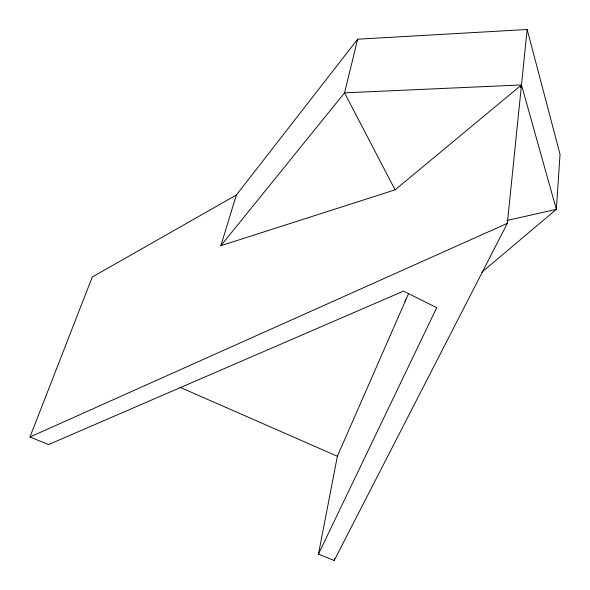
<?xml version="1.0" encoding="UTF-8"?>
<svg xmlns="http://www.w3.org/2000/svg" width="590" height="590" viewBox="0 0 590 590"><rect width="100%" height="100%" fill="white"/><g stroke="black" fill="none" stroke-linecap="round" stroke-linejoin="round"><path stroke-width="0.89" d="M408.428 293.901L337.377 456.247L318.46 554.106L334.213 560.5L507.348 223.344L527.15 29.5L357.651 39.191L236.376 195.002L220.859 245.706L395.079 189.847L521.486 84.953L556.355 209.354L481.772 272.256M405.116 301.468L405.411 299.727M334.213 560.5L334.545 558.693M357.651 39.191L344.56 92.837L220.859 245.706M520.542 87.541L521.486 84.953L344.56 92.837L395.079 189.847M318.46 554.106L436.725 307.678L403.508 291.121L48.572 444.572L29.957 437.013L92.276 277.02L236.376 195.002M29.957 437.013L507.348 223.344M506.913 220.505L556.355 209.354L560.043 154.322L527.15 29.5M179.943 387.276L337.377 456.247"/></g></svg>
